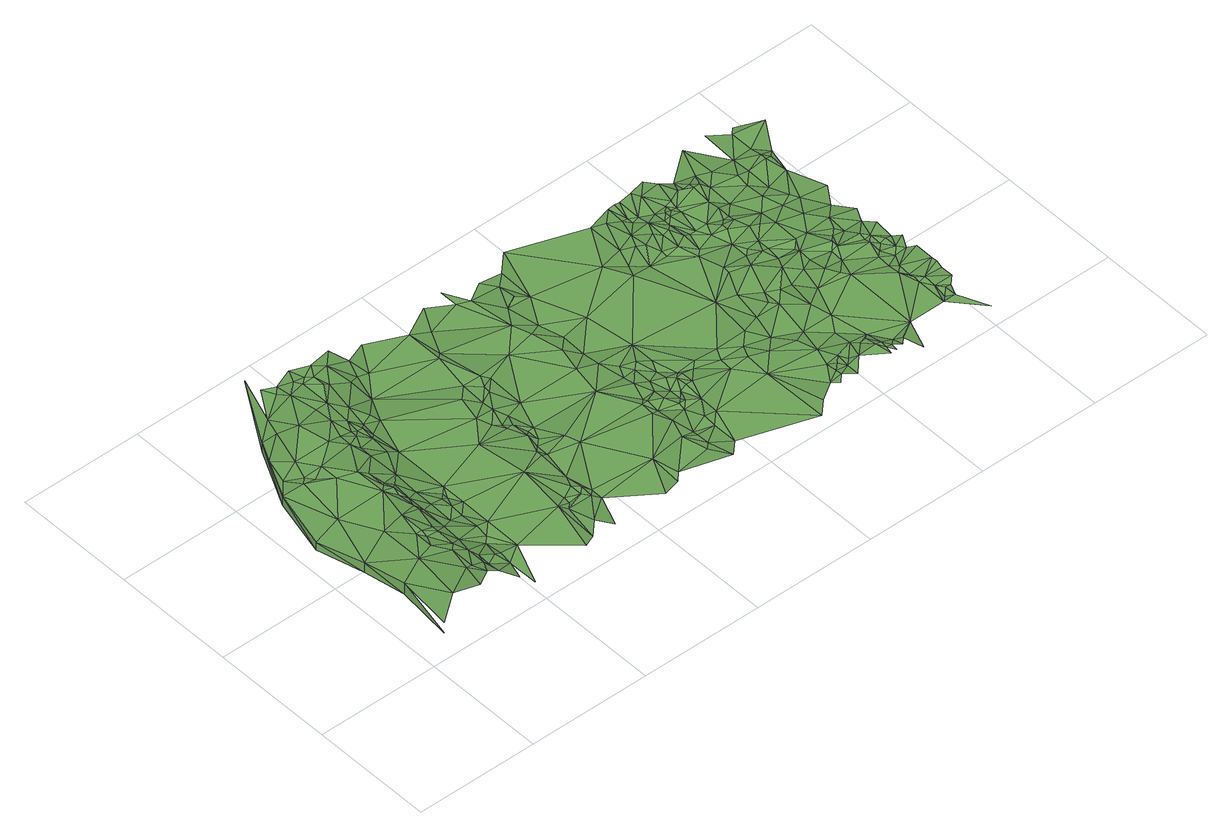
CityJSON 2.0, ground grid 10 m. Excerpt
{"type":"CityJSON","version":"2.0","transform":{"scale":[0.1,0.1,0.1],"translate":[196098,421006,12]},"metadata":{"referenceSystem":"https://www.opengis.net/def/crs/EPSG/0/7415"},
"CityObjects":{
"plantcover1":{"type":"PlantCover","attributes":{"3df_class":"Forest","bgt_fysiekvoorkomen":"groenvoorziening","bgt_status":"bestaand","identificatienamespace":"NL.IMGeo","begroeidterreindeeloptalud":"true","plus_fysiekvoorkomen":"gras- en kruidachtigen","relatievehoogteligging":0,"aantal_punten":0},"geometry":[{"type":"MultiSurface","lod":"1","boundaries":[[[0,1,2]],[[3,1,4]],[[2,1,5]],[[2,5,6]],[[6,5,7]],[[6,7,8]],[[5,1,9]],[[3,9,1]],[[7,5,10]],[[8,7,11]],[[5,9,12]],[[10,11,7]],[[5,12,10]],[[3,13,9]],[[8,11,14]],[[15,13,3]],[[12,9,16]],[[17,13,15]],[[11,10,18]],[[13,19,9]],[[16,9,20]],[[20,9,19]],[[17,21,13]],[[11,18,22]],[[13,21,19]],[[10,12,23]],[[11,22,24]],[[14,11,25]],[[26,16,20]],[[16,27,12]],[[18,10,28]],[[17,29,21]],[[30,20,19]],[[22,18,31]],[[30,26,20]],[[32,16,26]],[[21,33,19]],[[17,34,29]],[[21,29,33]],[[32,27,16]],[[31,18,35]],[[36,32,26]],[[11,24,25]],[[33,30,19]],[[22,31,37]],[[12,27,23]],[[28,10,23]],[[30,36,26]],[[29,34,38]],[[22,37,24]],[[35,18,28]],[[39,27,32]],[[29,40,33]],[[29,38,40]],[[39,32,36]],[[14,25,41]],[[42,31,35]],[[33,43,30]],[[43,36,30]],[[34,44,38]],[[37,31,42]],[[38,45,40]],[[34,46,44]],[[35,28,42]],[[39,47,27]],[[48,39,36]],[[40,49,33]],[[43,48,36]],[[44,45,38]],[[23,27,50]],[[37,51,24]],[[49,43,33]],[[27,47,50]],[[39,48,47]],[[40,45,49]],[[42,28,52]],[[51,25,24]],[[52,28,23]],[[45,44,53]],[[48,54,47]],[[55,23,50]],[[45,53,49]],[[52,23,56]],[[47,54,50]],[[37,42,57]],[[58,44,59]],[[56,23,60]],[[43,61,48]],[[60,23,55]],[[49,62,43]],[[63,54,48]],[[50,54,64]],[[64,55,50]],[[56,65,52]],[[44,58,53]],[[66,56,60]],[[51,37,67]],[[65,56,66]],[[64,60,55]],[[62,61,43]],[[53,58,49]],[[48,61,63]],[[68,25,51]],[[42,52,69]],[[70,60,64]],[[54,71,64]],[[66,60,70]],[[63,71,54]],[[67,37,57]],[[58,62,49]],[[65,72,52]],[[41,25,73]],[[57,42,69]],[[74,70,64]],[[66,75,65]],[[74,64,71]],[[61,76,63]],[[63,77,71]],[[68,51,67]],[[75,66,70]],[[76,77,63]],[[62,78,61]],[[62,58,78]],[[69,52,72]],[[75,70,74]],[[61,78,76]],[[73,25,68]],[[65,75,72]],[[79,74,71]],[[79,71,77]],[[76,80,77]],[[57,69,81]],[[78,80,76]],[[82,74,79]],[[83,79,77]],[[57,84,67]],[[69,72,85]],[[86,75,74]],[[87,68,67]],[[83,77,80]],[[84,57,81]],[[83,82,79]],[[82,86,74]],[[69,88,81]],[[88,69,85]],[[72,75,89]],[[89,85,72]],[[90,68,91]],[[83,86,82]],[[86,83,80]],[[92,67,84]],[[58,93,78]],[[91,68,87]],[[81,88,94]],[[94,84,81]],[[92,87,67]],[[85,95,88]],[[86,96,75]],[[89,95,85]],[[75,96,89]],[[97,93,58]],[[94,88,98]],[[84,94,99]],[[88,95,98]],[[99,94,98]],[[91,100,90]],[[100,91,87]],[[92,84,101]],[[80,78,102]],[[99,101,84]],[[96,95,89]],[[98,95,103]],[[101,87,92]],[[98,103,99]],[[95,104,103]],[[105,100,87]],[[96,104,95]],[[86,80,102]],[[106,99,103]],[[103,104,106]],[[101,107,87]],[[97,108,93]],[[101,99,109]],[[107,105,87]],[[106,109,99]],[[93,102,78]],[[110,100,105]],[[104,96,111]],[[86,112,96]],[[106,104,111]],[[107,101,113]],[[106,114,109]],[[93,108,115]],[[116,105,107]],[[117,101,109]],[[108,118,115]],[[116,110,105]],[[106,111,114]],[[117,113,101]],[[107,119,116]],[[119,107,113]],[[93,115,120]],[[86,102,112]],[[110,116,121]],[[119,113,117]],[[120,122,93]],[[114,123,109]],[[119,121,116]],[[117,109,124]],[[122,102,93]],[[115,118,125]],[[114,111,123]],[[120,115,126]],[[118,127,128]],[[117,129,119]],[[96,130,111]],[[120,126,122]],[[123,124,109]],[[129,121,119]],[[115,125,126]],[[122,131,102]],[[125,118,128]],[[126,131,122]],[[129,117,124]],[[96,112,130]],[[131,126,132]],[[125,132,126]],[[131,133,102]],[[129,134,121]],[[124,123,135]],[[124,135,129]],[[125,136,132]],[[132,133,131]],[[125,128,136]],[[112,102,137]],[[123,111,138]],[[139,102,133]],[[136,133,132]],[[137,102,139]],[[129,135,140]],[[123,141,135]],[[140,134,129]],[[111,130,138]],[[133,142,139]],[[112,137,143]],[[130,112,144]],[[145,144,112]],[[135,141,140]],[[142,137,139]],[[145,112,143]],[[133,136,146]],[[137,142,147]],[[148,136,128]],[[147,143,137]],[[142,133,146]],[[144,145,149]],[[123,138,150]],[[147,151,143]],[[141,123,152]],[[130,144,153]],[[145,143,154]],[[145,154,149]],[[155,140,141]],[[156,147,142]],[[153,144,149]],[[143,151,157]],[[143,157,154]],[[148,128,158]],[[159,138,130]],[[147,156,151]],[[149,154,160]],[[130,153,159]],[[161,157,151]],[[157,161,154]],[[153,149,160]],[[152,123,150]],[[142,146,156]],[[148,146,136]],[[160,154,161]],[[151,156,161]],[[150,138,159]],[[162,159,153]],[[153,160,163]],[[160,161,163]],[[164,155,141]],[[148,158,165]],[[150,159,166]],[[153,163,162]],[[166,159,162]],[[164,141,152]],[[167,148,165]],[[168,150,166]],[[152,150,168]],[[166,162,169]],[[169,162,163]],[[161,156,170]],[[168,166,169]],[[156,146,170]],[[170,163,161]],[[171,152,168]],[[164,152,171]],[[146,148,172]],[[148,167,173]],[[169,163,174]],[[164,171,175]],[[168,169,174]],[[171,168,174]],[[173,167,176]],[[177,176,167]],[[170,146,178]],[[178,146,172]],[[148,173,179]],[[148,179,172]],[[175,180,164]],[[181,174,163]],[[163,170,181]],[[173,176,182]],[[175,171,183]],[[176,177,182]],[[173,182,184]],[[171,174,183]],[[173,184,185]],[[173,185,179]],[[186,182,177]],[[172,179,187]],[[178,172,187]],[[175,188,180]],[[178,189,170]],[[184,182,190]],[[184,190,185]],[[187,191,178]],[[179,185,192]],[[190,182,186]],[[191,189,178]],[[187,179,192]],[[170,189,193]],[[174,181,194]],[[175,183,188]],[[195,181,170]],[[187,196,191]],[[190,197,185]],[[192,185,197]],[[189,191,198]],[[193,199,170]],[[174,194,200]],[[187,201,196]],[[201,187,192]],[[200,183,174]],[[195,170,199]],[[198,191,196]],[[198,193,189]],[[186,202,190]],[[203,194,181]],[[192,204,201]],[[190,202,197]],[[203,181,195]],[[201,205,196]],[[198,196,206]],[[198,207,193]],[[208,192,197]],[[204,205,201]],[[196,205,206]],[[188,183,209]],[[188,209,210]],[[208,204,192]],[[211,199,193]],[[212,195,199]],[[198,206,207]],[[200,194,213]],[[202,208,197]],[[211,193,207]],[[183,200,214]],[[215,205,204]],[[194,203,213]],[[211,212,199]],[[206,205,215]],[[208,215,204]],[[183,216,209]],[[213,214,200]],[[207,206,217]],[[183,214,216]],[[186,218,202]],[[219,211,207]],[[206,215,220]],[[208,221,215]],[[222,212,211]],[[207,217,219]],[[195,223,203]],[[217,206,220]],[[212,223,195]],[[220,215,221]],[[222,211,219]],[[208,224,221]],[[221,224,220]],[[225,209,216]],[[226,219,217]],[[203,227,213]],[[222,223,212]],[[226,217,220]],[[228,222,219]],[[229,220,224]],[[209,225,230]],[[227,214,213]],[[216,214,231]],[[232,208,202]],[[229,226,220]],[[228,219,226]],[[216,233,225]],[[222,228,223]],[[223,227,203]],[[234,229,224]],[[233,216,231]],[[232,224,208]],[[234,226,229]],[[227,231,214]],[[235,228,226]],[[225,233,231]],[[223,228,235]],[[234,235,226]],[[230,225,236]],[[232,234,224]],[[218,237,202]],[[236,225,231]],[[202,237,232]],[[238,235,234]],[[239,223,235]],[[232,238,234]],[[240,236,231]],[[238,239,235]],[[241,237,218]],[[231,227,242]],[[223,243,227]],[[244,238,232]],[[244,232,237]],[[238,245,239]],[[246,237,241]],[[238,244,245]],[[231,242,240]],[[239,247,223]],[[237,248,244]],[[244,248,245]],[[245,249,239]],[[246,250,237]],[[227,243,242]],[[247,243,223]],[[251,252,246]],[[248,237,253]],[[254,246,252]],[[255,245,248]],[[250,253,237]],[[254,250,246]],[[239,249,247]],[[245,255,249]],[[256,254,252]],[[254,257,250]],[[255,248,258]],[[256,252,259]],[[254,256,257]],[[248,253,258]],[[242,260,240]],[[257,261,250]],[[255,262,249]],[[263,242,243]],[[250,261,253]],[[257,256,261]],[[262,247,249]],[[264,256,259]],[[256,265,261]],[[255,258,266]],[[242,263,267]],[[265,256,264]],[[268,263,243]],[[243,247,268]],[[266,258,253]],[[253,261,269]],[[265,269,261]],[[255,270,262]],[[242,267,260]],[[262,271,247]],[[269,265,264]],[[266,270,255]],[[253,272,266]],[[273,263,268]],[[273,267,263]],[[272,253,269]],[[262,274,271]],[[275,269,264]],[[247,276,268]],[[264,277,275]],[[270,274,262]],[[278,277,264]],[[271,279,247]],[[280,273,268]],[[280,268,281]],[[268,282,281]],[[283,267,273]],[[284,260,267]],[[285,271,274]],[[286,266,272]],[[275,277,287]],[[288,269,275]],[[272,269,288]],[[289,270,266]],[[268,276,282]],[[247,279,290]],[[291,277,278]],[[267,283,284]],[[290,276,247]],[[292,287,277]],[[292,277,291]],[[283,273,280]],[[270,285,274]],[[275,287,288]],[[266,286,289]],[[293,292,291]],[[287,292,288]],[[294,293,291]],[[281,282,295]],[[281,296,280]],[[288,286,272]],[[296,283,280]],[[270,297,285]],[[285,298,271]],[[299,292,293]],[[300,260,284]],[[292,299,288]],[[282,276,295]],[[271,298,279]],[[289,297,270]],[[301,284,283]],[[295,302,281]],[[299,293,303]],[[302,296,281]],[[304,283,296]],[[305,301,283]],[[306,299,303]],[[300,284,301]],[[307,295,276]],[[279,298,290]],[[304,305,283]],[[295,308,302]],[[302,304,296]],[[289,309,297]],[[297,310,285]],[[311,289,286]],[[307,312,295]],[[313,301,305]],[[313,300,301]],[[288,314,286]],[[295,312,308]],[[314,288,299]],[[308,304,302]],[[315,276,290]],[[310,298,285]],[[316,313,305]],[[316,305,304]],[[313,317,300]],[[311,309,289]],[[318,290,298]],[[299,306,314]],[[315,307,276]],[[308,319,304]],[[320,314,306]],[[307,321,312]],[[309,310,297]],[[308,312,319]],[[313,316,322]],[[313,322,317]],[[316,304,323]],[[304,319,324]],[[315,290,318]],[[321,319,312]],[[324,323,304]],[[325,321,307]],[[326,319,321]],[[315,325,307]],[[324,319,327]],[[316,328,322]],[[329,318,298]],[[311,330,309]],[[286,331,311]],[[319,326,327]],[[325,326,321]],[[324,332,323]],[[333,298,310]],[[309,330,310]],[[334,316,323]],[[324,327,332]],[[286,314,331]],[[333,329,298]],[[318,335,315]],[[316,334,328]],[[335,318,329]],[[332,336,323]],[[327,337,332]],[[338,327,326]],[[339,326,325]],[[315,340,325]],[[336,334,323]],[[341,330,311]],[[337,336,332]],[[338,337,327]],[[339,338,326]],[[335,342,315]],[[343,339,325]],[[340,343,325]],[[329,342,335]],[[329,333,344]],[[311,345,341]],[[337,346,336]],[[330,347,310]],[[310,347,333]],[[338,346,337]],[[329,344,342]],[[311,331,345]],[[336,348,334]],[[336,346,348]],[[349,340,315]],[[350,328,334]],[[339,343,351]],[[341,352,330]],[[342,349,315]],[[344,333,353]],[[340,354,343]],[[330,352,347]],[[348,355,334]],[[356,338,339]],[[346,357,348]],[[343,354,351]],[[338,356,346]],[[347,353,333]],[[351,358,339]],[[359,342,344]],[[349,354,340]],[[355,350,334]],[[360,341,345]],[[361,331,314]],[[354,362,351]],[[357,355,348]],[[353,359,344]],[[342,363,349]],[[341,364,352]],[[345,331,360]],[[339,358,356]],[[362,358,351]],[[365,357,346]],[[352,364,347]],[[366,367,314]],[[347,359,353]],[[365,346,356]],[[364,341,360]],[[368,363,342]],[[359,368,342]],[[314,367,361]],[[369,355,357]],[[354,370,362]],[[362,371,358]],[[349,370,354]],[[372,369,357]],[[372,357,365]],[[363,370,349]],[[373,359,347]],[[371,356,358]],[[364,374,347]],[[375,360,331]],[[376,369,372]],[[377,364,360]],[[365,376,372]],[[370,371,362]],[[374,373,347]],[[331,361,378]],[[356,379,365]],[[368,370,363]],[[373,368,359]],[[375,331,378]],[[379,376,365]],[[356,371,380]],[[364,377,374]],[[380,379,356]],[[381,382,366]],[[383,381,366]],[[367,366,382]],[[376,384,369]],[[383,366,385]],[[361,367,386]],[[387,377,360]],[[379,384,376]],[[374,377,388]],[[361,386,389]],[[374,388,373]],[[386,367,390]],[[382,381,391]],[[367,382,390]],[[381,383,391]],[[392,378,361]],[[361,389,392]],[[389,386,390]],[[379,380,384]],[[360,375,387]],[[393,371,370]],[[394,370,368]],[[395,368,373]],[[396,382,391]],[[397,380,371]],[[383,396,391]],[[388,398,373]],[[377,399,388]],[[400,375,378]],[[392,400,378]],[[382,401,390]],[[395,394,368]],[[402,369,384]],[[380,403,384]],[[393,397,371]],[[394,393,370]],[[377,387,404]],[[382,396,401]],[[389,390,405]],[[400,406,375]],[[377,407,399]],[[405,392,389]],[[377,404,407]],[[406,387,375]],[[398,408,373]],[[388,399,398]],[[408,395,373]],[[380,409,403]],[[401,410,390]],[[397,409,380]],[[392,411,400]],[[406,412,387]],[[400,413,406]],[[410,414,390]],[[402,384,403]],[[399,408,398]],[[414,405,390]],[[406,413,412]],[[387,415,404]],[[416,393,394]],[[387,412,415]],[[404,415,407]],[[405,417,392]],[[417,411,392]],[[393,418,397]],[[411,413,400]],[[419,394,395]],[[412,413,420]],[[412,420,415]],[[407,421,399]],[[416,418,393]],[[399,421,408]],[[408,422,395]],[[419,416,394]],[[407,415,421]],[[397,423,409]],[[424,420,413]],[[409,425,403]],[[420,424,415]],[[418,423,397]],[[411,426,413]],[[403,425,402]],[[395,422,419]],[[424,413,426]],[[427,415,424]],[[415,427,421]],[[423,425,409]],[[421,428,408]],[[408,428,422]],[[429,418,416]],[[429,416,419]],[[418,430,423]],[[419,422,431]],[[423,432,425]],[[418,429,430]],[[419,431,429]],[[432,423,430]],[[433,425,432]],[[434,425,435]],[[435,425,433]],[[436,430,429]],[[430,436,432]],[[437,436,429]],[[437,433,432]],[[437,432,436]],[[433,438,435]],[[437,438,433]],[[438,439,435]]]}]}
},
"vertices":[
[17,9,17],[22,55,27],[22,55,17],[38,24,30],[17,9,27],[16,88,26],[16,88,17],[6,126,24],[6,126,17],[43,64,30],[28,129,29],[18,173,25],[43,99,30],[63,39,27],[18,173,17],[58,19,29],[58,84,29],[73,29,25],[33,169,30],[68,59,26],[58,69,29],[68,39,26],[28,184,25],[68,129,30],[33,204,26],[42,221,25],[63,79,27],[63,104,29],[53,159,30],[78,39,23],[73,64,25],[38,174,29],[63,84,29],[78,54,23],[83,29,19],[43,169,28],[73,79,26],[43,189,30],[83,39,18],[73,84,26],[83,49,19],[42,221,17],[53,174,30],[83,69,19],[98,34,13],[93,44,17],[93,19,14],[78,104,25],[83,84,20],[98,59,13],[78,109,25],[53,219,28],[68,154,30],[98,44,15],[83,104,21],[78,124,24],[73,134,29],[73,189,30],[113,44,13],[98,9,13],[78,129,27],[103,74,15],[103,64,13],[93,89,16],[83,119,21],[73,149,29],[78,139,24],[68,214,30],[58,234,27],[83,179,28],[83,134,23],[93,109,17],[88,164,25],[73,274,25],[93,124,17],[93,144,19],[103,89,14],[103,99,16],[113,74,13],[103,109,15],[113,99,13],[83,189,28],[108,114,13],[108,109,13],[88,204,29],[88,174,25],[113,119,13],[83,239,30],[93,184,26],[103,164,19],[73,258,28],[78,248,28],[88,219,28],[158,54,13],[93,189,26],[103,179,21],[113,164,13],[148,14,12],[98,189,24],[98,199,26],[83,253,28],[98,219,28],[163,94,13],[103,189,23],[108,184,18],[93,248,30],[108,194,20],[98,244,28],[158,19,10],[108,209,25],[98,258,30],[123,194,14],[158,134,13],[108,234,28],[118,199,19],[163,49,11],[103,248,28],[113,234,25],[168,29,12],[108,244,28],[168,54,10],[113,253,29],[168,59,11],[133,214,13],[128,229,21],[183,49,11],[178,54,12],[178,19,9],[188,44,9],[123,248,26],[173,154,13],[178,64,12],[183,59,12],[183,74,10],[133,258,26],[138,234,16],[188,54,9],[183,104,12],[178,174,13],[183,99,12],[143,248,18],[148,234,13],[188,99,10],[188,119,13],[178,144,11],[183,134,12],[213,94,9],[188,109,10],[238,49,10],[183,139,11],[188,184,12],[193,114,10],[193,214,13],[188,154,12],[188,134,12],[163,258,13],[208,104,11],[193,124,10],[223,19,9],[188,164,11],[193,144,10],[198,124,10],[198,169,11],[208,149,9],[193,244,13],[238,24,7],[198,174,12],[243,29,9],[203,184,12],[208,179,10],[253,124,9],[198,219,11],[268,84,8],[268,54,8],[233,189,9],[208,239,10],[273,34,8],[283,19,7],[268,94,9],[273,69,9],[218,258,12],[258,149,9],[278,39,7],[253,209,9],[278,49,7],[278,54,6],[293,29,6],[273,84,7],[238,248,10],[273,99,7],[293,49,6],[273,94,9],[288,74,6],[278,114,8],[263,169,9],[273,144,8],[283,89,9],[293,59,8],[283,99,8],[278,124,6],[258,194,9],[288,79,8],[303,59,6],[273,159,6],[293,79,8],[293,84,6],[293,94,6],[288,109,7],[303,74,7],[248,244,10],[238,263,10],[288,124,7],[283,134,6],[273,179,7],[268,199,7],[298,89,6],[263,224,8],[298,104,8],[353,9,6],[298,114,6],[303,99,8],[303,89,9],[293,129,8],[303,144,6],[308,89,9],[273,244,7],[308,104,6],[298,184,6],[303,124,6],[308,99,9],[263,253,10],[283,224,6],[338,84,5],[273,229,9],[318,99,7],[323,104,8],[283,253,7],[353,64,5],[338,94,6],[343,104,6],[298,268,6],[363,19,7],[338,214,6],[348,194,6],[353,84,7],[358,94,6],[378,29,6],[373,139,5],[368,79,6],[368,104,7],[388,44,6],[383,24,7],[388,29,8],[393,59,6],[388,34,8],[378,89,5],[398,34,6],[393,39,8],[388,74,7],[398,24,6],[358,248,5],[398,44,8],[383,109,6],[353,204,4],[408,34,9],[403,39,6],[398,79,5],[358,219,5],[363,194,5],[413,49,7],[403,109,6],[388,134,6],[413,64,5],[368,214,6],[398,114,7],[418,44,7],[393,179,6],[423,34,10],[428,24,6],[398,154,6],[373,209,8],[378,199,6],[378,194,5],[373,224,6],[368,244,6],[403,124,6],[423,79,5],[423,44,8],[428,49,5],[418,94,7],[398,159,7],[428,29,8],[428,34,9],[433,29,7],[433,24,6],[388,194,8],[383,214,8],[413,119,6],[413,149,7],[438,34,5],[378,253,6],[378,239,5],[388,209,7],[438,24,8],[388,224,8],[383,234,4],[443,29,7],[398,184,6],[393,209,9],[423,119,4],[428,134,6],[433,104,5],[398,199,8],[383,239,4],[458,39,5],[418,174,5],[388,234,6],[383,253,7],[418,159,5],[398,214,7],[448,14,6],[403,199,6],[388,253,6],[398,229,6],[398,219,7],[413,189,6],[408,199,6],[403,219,8],[398,253,8],[428,154,7],[438,124,5],[458,99,6],[403,224,8],[433,144,4],[403,248,6],[423,164,5],[408,229,7],[408,224,7],[413,219,6],[418,199,6],[423,184,9],[448,114,7],[433,164,6],[423,189,9],[433,154,6],[453,104,7],[413,224,6],[448,139,5],[413,229,9],[438,179,6],[413,258,6],[428,194,7],[448,129,4],[448,144,3],[433,189,8],[418,248,8],[433,214,6],[423,234,9],[433,204,8],[453,149,6],[463,114,5],[483,79,6],[433,194,7],[443,174,8],[463,124,6],[433,229,9],[488,39,5],[488,64,5],[453,169,7],[428,244,5],[453,184,5],[443,204,5],[428,234,7],[463,149,5],[468,129,9],[483,99,6],[433,234,8],[468,124,8],[483,89,5],[438,229,9],[443,224,6],[493,44,3],[493,54,6],[498,39,5],[443,239,6],[508,14,6],[488,69,6],[488,114,6],[473,134,7],[488,74,5],[493,64,7],[498,49,5],[488,84,6],[463,194,7],[468,179,6],[473,164,6],[503,49,4],[463,209,6],[478,139,7],[483,134,5],[493,94,5],[508,54,6],[453,263,6],[453,234,7],[488,119,5],[508,74,8],[488,104,5],[488,124,7],[483,149,7],[463,219,8],[508,64,6],[503,94,6],[493,109,5],[498,99,7],[508,69,8],[493,119,6],[478,184,6],[508,89,8],[473,199,5],[483,179,4],[498,109,7],[498,134,5],[493,159,5],[473,219,6],[503,109,6],[473,234,5],[508,104,7],[503,124,8],[503,144,6],[493,204,5],[488,219,8],[503,174,6],[488,224,8],[488,234,6],[473,263,7],[488,253,6],[493,219,7],[498,224,5],[513,248,7],[493,258,5]
]}
